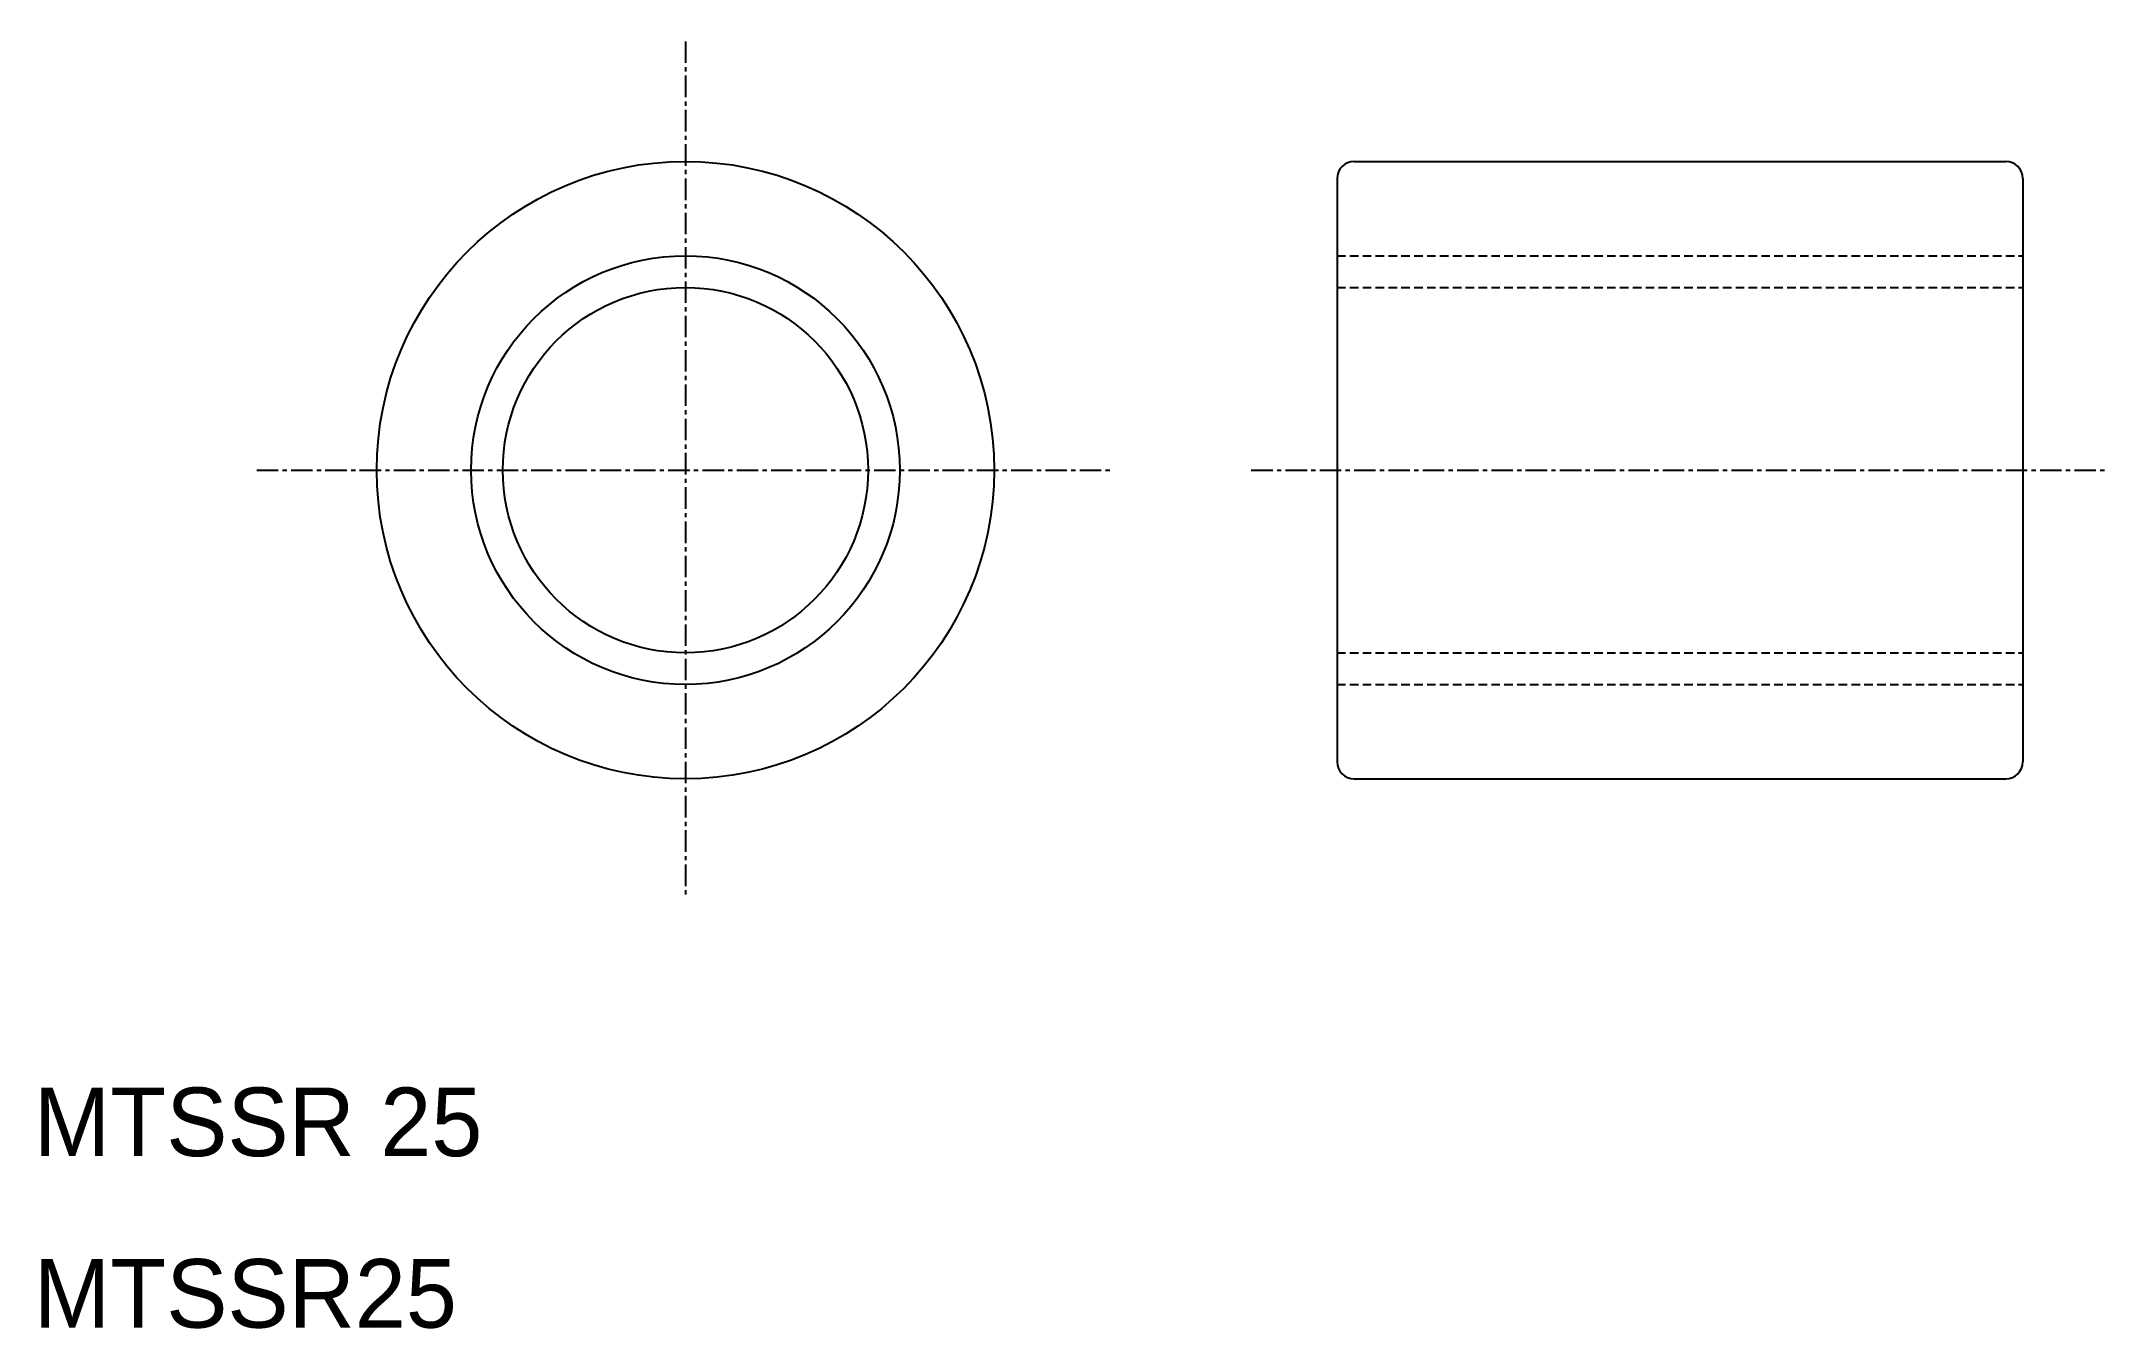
# Model space of a CAD drawing. Extents: x 10 to 131, y 10 to 85.
import ezdxf

# ---------------------------------------------------------------- set-up
doc = ezdxf.new("R2010")
doc.units = 0
doc.linetypes.add('CENTER', pattern=[2, 1.25, -0.25, 0.25, -0.25])
doc.linetypes.add('DASHED', pattern=[0.75, 0.5, -0.25])
doc.layers.get('0').update_dxf_attribs({"linetype": 'CONTINUOUS'})
doc.layers.add('CENTER', color=1, linetype='CENTER')

msp = doc.modelspace()

# ---------------------------------------------------------------- linework, layer by layer
at = {"color": 7, "linetype": 'CONTINUOUS'}
for p, q in [((86.9999, 78), (124.9999, 78)), ((85.9999, 77), (85.9999, 43)), ((125.9999, 77), (125.9999, 43)), ((86.9999, 42), (124.9999, 42))]:
    msp.add_line(p, q, dxfattribs=at)
at = {"color": 3, "linetype": 'DASHED'}
for p, q in [((85.9999, 72.5), (125.9999, 72.5)), ((85.9999, 70.65), (125.9999, 70.65)), ((85.9999, 69), (85.9999, 69.0001)), ((85.9999, 49.35), (125.9999, 49.35)), ((85.9999, 47.5), (125.9999, 47.5))]:
    msp.add_line(p, q, dxfattribs=at)
at = {"color": 7, "linetype": 'CONTINUOUS'}
for radius in [18, 10.65]:
    msp.add_circle((48, 60), radius, dxfattribs=at)
at = {"color": 3, "linetype": 'CONTINUOUS'}
msp.add_circle((48, 60), 12.5, dxfattribs=at)
at = {"color": 7, "linetype": 'CONTINUOUS'}
for centre, start, end in [((86.9999, 77), 90, 180), ((124.9999, 77), 0, 90), ((86.9999, 43), 180, 270), ((124.9999, 43), 270, 0)]:
    msp.add_arc(centre, 1, start, end, dxfattribs=at)
at = {"layer": 'CENTER', "color": 1, "linetype": 'CENTER'}
for p, q in [((48, 85), (48, 35)), ((23, 60), (73, 60)), ((80.9999, 60), (130.9999, 60))]:
    msp.add_line(p, q, dxfattribs=at)

# ---------------------------------------------------------------- texts
at = {"color": 7, "linetype": 'CONTINUOUS'}
for s, p in [('MTSSR 25', (10, 20)), ('MTSSR25', (10, 10))]:
    msp.add_text(s, height=4, dxfattribs=at).set_placement(p)

doc.saveas('drawing.dxf')
